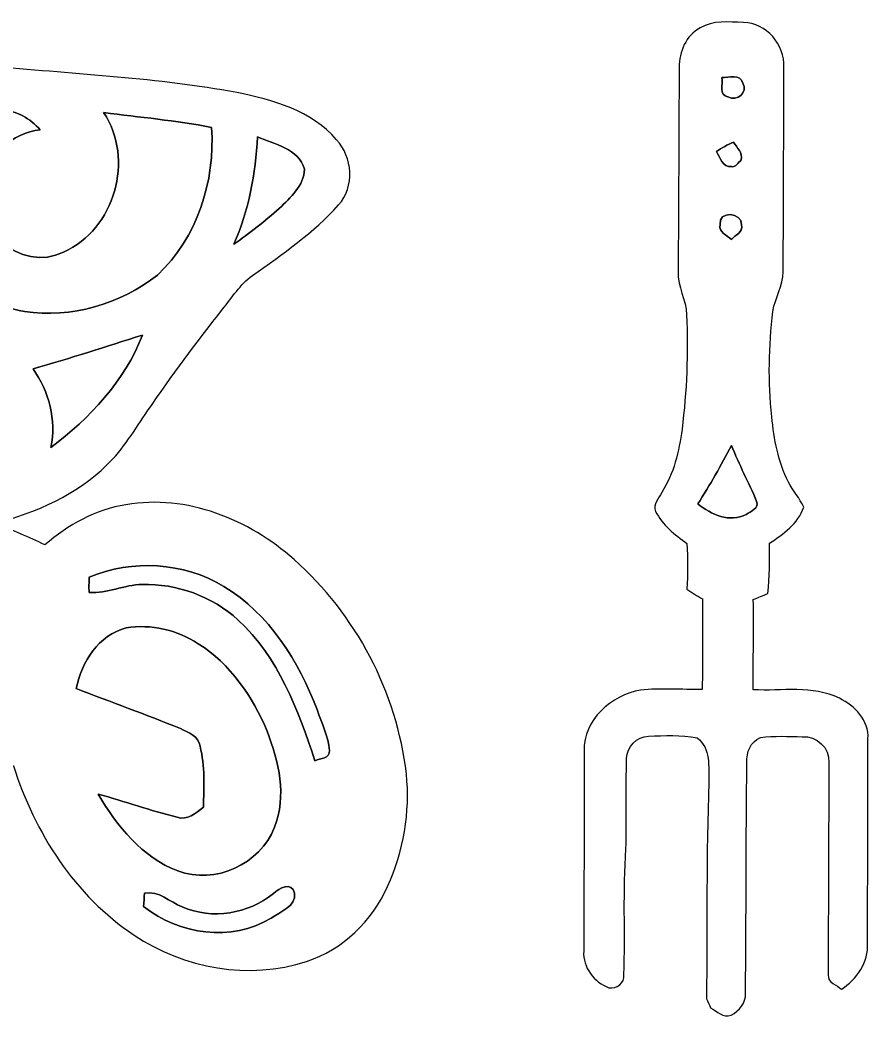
# Model space of a CAD drawing. Header units: centimetres. Extents: x -11.9 to 11.8, y -13.4 to 13.3.
# Drawn here: x 4.19 to 11.82, y 4.37 to 13.34 of the extents above; entities that cross this region are included whole.
import ezdxf

# ---------------------------------------------------------------- set-up
doc = ezdxf.new("R2010")
doc.units = ezdxf.units.CM
doc.header["$MEASUREMENT"] = 0
doc.layers.add('Camada 1', color=7, linetype='Continuous')

msp = doc.modelspace()

# ---------------------------------------------------------------- linework, layer by layer
at = {"layer": 'Camada 1', "color": 156}
for points, knots in [([(10.30252, 13.2655), (10.41893, 13.33712), (10.56181, 13.317), (10.69199, 13.31524), (10.69199, 13.31524), (10.898, 13.31136), (11.06523, 13.11521), (11.0557, 12.91237), (11.0557, 12.91237), (11.05429, 12.30065), (11.0511, 11.68893), (11.04935, 11.07722), (11.04935, 11.07722), (11.049, 10.95127), (10.97492, 10.84262), (10.95728, 10.7202), (10.95728, 10.7202), (10.91812, 10.40659), (10.91318, 10.08803), (10.94739, 9.7737), (10.94739, 9.7737), (10.96468, 9.57226), (11.0049, 9.36907), (11.09591, 9.18703), (11.09591, 9.18703), (11.13401, 9.1073), (11.19998, 9.04309), (11.23314, 8.9609), (11.23314, 8.9609), (11.18446, 8.81274), (11.04864, 8.72137), (10.92694, 8.6367), (10.92694, 8.6367), (10.92446, 8.48606), (10.9287, 8.33508), (10.9114, 8.1855), (10.9114, 8.1855), (10.86767, 8.16751), (10.82392, 8.14951), (10.78089, 8.13117), (10.78089, 8.13117), (10.78371, 7.86129), (10.77982, 7.59142), (10.77982, 7.32155), (10.77982, 7.32155), (11.037, 7.30673), (11.31288, 7.36458), (11.55347, 7.245), (11.55347, 7.245), (11.69282, 7.17937), (11.82017, 7.04532), (11.81064, 6.88092), (11.81064, 6.88092), (11.81064, 6.26955), (11.80782, 5.6582), (11.80606, 5.04684), (11.80606, 5.04684), (11.8184, 4.87644), (11.7101, 4.71981), (11.57181, 4.63091), (11.57181, 4.63091), (11.53159, 4.67006), (11.44693, 4.69194), (11.45329, 4.76003), (11.45329, 4.76003), (11.45363, 5.39608), (11.45892, 6.0325), (11.45786, 6.66891), (11.45786, 6.66891), (11.47092, 6.79908), (11.34674, 6.90915), (11.22079, 6.89997), (11.22079, 6.89997), (11.09556, 6.90104), (10.96892, 6.9102), (10.84474, 6.89151), (10.84474, 6.89151), (10.75584, 6.85658), (10.71703, 6.75781), (10.72337, 6.6675), (10.72337, 6.6675), (10.71491, 5.97712), (10.71703, 5.28672), (10.70997, 4.59634), (10.70997, 4.59634), (10.71562, 4.5099), (10.65635, 4.43618), (10.58192, 4.39949), (10.58192, 4.39949), (10.51031, 4.37303), (10.45386, 4.43335), (10.39705, 4.4651), (10.39705, 4.4651), (10.38823, 4.48522), (10.37025, 4.52542), (10.36143, 4.54554), (10.36143, 4.54554), (10.36319, 5.19394), (10.36109, 5.84234), (10.38014, 6.49076), (10.38014, 6.49076), (10.37907, 6.62657), (10.39988, 6.79767), (10.27499, 6.88903), (10.27499, 6.88903), (10.13247, 6.92009), (9.98361, 6.90845), (9.83896, 6.90455), (9.83896, 6.90455), (9.7349, 6.90316), (9.6414, 6.8072), (9.64318, 6.70348), (9.64318, 6.70348), (9.63436, 6.4329), (9.64282, 6.16196), (9.63719, 5.89138), (9.63719, 5.89138), (9.60966, 5.51532), (9.63083, 5.1382), (9.61884, 4.76179), (9.61884, 4.76179), (9.62695, 4.68877), (9.55321, 4.63232), (9.48443, 4.64572), (9.48443, 4.64572), (9.35143, 4.69265), (9.24772, 4.83022), (9.25724, 4.97346), (9.25724, 4.97346), (9.25865, 5.57281), (9.26324, 6.1722), (9.26182, 6.77157), (9.26182, 6.77157), (9.25018, 7.05167), (9.5077, 7.27287), (9.767, 7.31801), (9.767, 7.31801), (9.95115, 7.33812), (10.13707, 7.32155), (10.32228, 7.32401), (10.32228, 7.32401), (10.3244, 7.59495), (10.3265, 7.86623), (10.3244, 8.13752), (10.3244, 8.13752), (10.2764, 8.16468), (10.22948, 8.19361), (10.1847, 8.22536), (10.1847, 8.22536), (10.19069, 8.36224), (10.1914, 8.49947), (10.18504, 8.63635), (10.18504, 8.63635), (10.07356, 8.7129), (9.96597, 8.80251), (9.90211, 8.92386), (9.90211, 8.92386), (9.87812, 8.98666), (9.93281, 9.03993), (9.95785, 9.09249), (9.95785, 9.09249), (10.06827, 9.26218), (10.11166, 9.46396), (10.14095, 9.66152), (10.14095, 9.66152), (10.18222, 10.0023), (10.19774, 10.34697), (10.18117, 10.68987), (10.18117, 10.68987), (10.18151, 10.82393), (10.09614, 10.94104), (10.10567, 11.07581), (10.10567, 11.07581), (10.1092, 11.68788), (10.11202, 12.30029), (10.11449, 12.91237), (10.11449, 12.91237), (10.11449, 13.04995), (10.17588, 13.19847), (10.30252, 13.2655)], [0, 0, 0, 0, 0.0217391, 0.0217391, 0.0217391, 0.0217391, 0.0434783, 0.0434783, 0.0434783, 0.0434783, 0.0652174, 0.0652174, 0.0652174, 0.0652174, 0.0869565, 0.0869565, 0.0869565, 0.0869565, 0.1086957, 0.1086957, 0.1086957, 0.1086957, 0.1304348, 0.1304348, 0.1304348, 0.1304348, 0.1521739, 0.1521739, 0.1521739, 0.1521739, 0.173913, 0.173913, 0.173913, 0.173913, 0.1956522, 0.1956522, 0.1956522, 0.1956522, 0.2173913, 0.2173913, 0.2173913, 0.2173913, 0.2391304, 0.2391304, 0.2391304, 0.2391304, 0.2608696, 0.2608696, 0.2608696, 0.2608696, 0.2826087, 0.2826087, 0.2826087, 0.2826087, 0.3043478, 0.3043478, 0.3043478, 0.3043478, 0.326087, 0.326087, 0.326087, 0.326087, 0.3478261, 0.3478261, 0.3478261, 0.3478261, 0.3695652, 0.3695652, 0.3695652, 0.3695652, 0.3913043, 0.3913043, 0.3913043, 0.3913043, 0.4130435, 0.4130435, 0.4130435, 0.4130435, 0.4347826, 0.4347826, 0.4347826, 0.4347826, 0.4565217, 0.4565217, 0.4565217, 0.4565217, 0.4782609, 0.4782609, 0.4782609, 0.4782609, 0.5, 0.5, 0.5, 0.5, 0.5217391, 0.5217391, 0.5217391, 0.5217391, 0.5434783, 0.5434783, 0.5434783, 0.5434783, 0.5652174, 0.5652174, 0.5652174, 0.5652174, 0.5869565, 0.5869565, 0.5869565, 0.5869565, 0.6086957, 0.6086957, 0.6086957, 0.6086957, 0.6304348, 0.6304348, 0.6304348, 0.6304348, 0.6521739, 0.6521739, 0.6521739, 0.6521739, 0.673913, 0.673913, 0.673913, 0.673913, 0.6956522, 0.6956522, 0.6956522, 0.6956522, 0.7173913, 0.7173913, 0.7173913, 0.7173913, 0.7391304, 0.7391304, 0.7391304, 0.7391304, 0.7608696, 0.7608696, 0.7608696, 0.7608696, 0.7826087, 0.7826087, 0.7826087, 0.7826087, 0.8043478, 0.8043478, 0.8043478, 0.8043478, 0.826087, 0.826087, 0.826087, 0.826087, 0.8478261, 0.8478261, 0.8478261, 0.8478261, 0.8695652, 0.8695652, 0.8695652, 0.8695652, 0.8913043, 0.8913043, 0.8913043, 0.8913043, 0.9130435, 0.9130435, 0.9130435, 0.9130435, 0.9347826, 0.9347826, 0.9347826, 0.9347826, 0.9565217, 0.9565217, 0.9565217, 0.9565217, 1, 1, 1, 1]), ([(-0.0007, 12.97163), (0.6484, 13.09652), (1.3148, 13.09652), (1.97097, 13.04007), (1.97097, 13.04007), (2.64371, 13.01291), (3.31505, 12.95576), (3.98709, 12.91519), (3.98709, 12.91519), (4.70641, 12.85134), (5.43031, 12.81394), (6.14221, 12.68623), (6.14221, 12.68623), (6.46606, 12.61956), (6.81426, 12.5222), (7.03791, 12.26185), (7.03791, 12.26185), (7.18149, 12.10556), (7.20302, 11.83745), (7.05555, 11.67659), (7.05555, 11.67659), (6.83331, 11.42471), (6.5525, 11.23526), (6.2812, 11.04159), (6.2812, 11.04159), (6.17185, 10.9608), (6.09776, 10.84438), (6.01415, 10.73961), (6.01415, 10.73961), (5.77919, 10.44292), (5.55449, 10.13812), (5.34, 9.82627), (5.34, 9.82627), (5.22427, 9.65976), (5.12339, 9.4809), (4.97487, 9.34049), (4.97487, 9.34049), (4.70358, 9.07202), (4.34445, 8.91469), (3.97968, 8.81909), (3.97968, 8.81909), (4.12574, 8.75347), (4.27389, 8.69209), (4.41854, 8.62294), (4.41854, 8.62294), (4.62633, 8.80109), (4.8715, 8.94326), (5.14631, 8.98243), (5.14631, 8.98243), (5.69207, 9.07944), (6.25122, 8.85048), (6.65621, 8.49029), (6.65621, 8.49029), (7.21042, 7.99994), (7.57977, 7.30215), (7.66444, 6.5659), (7.66444, 6.5659), (7.70078, 6.22158), (7.63869, 5.8688), (7.49652, 5.55378), (7.49652, 5.55378), (7.35576, 5.2465), (7.09507, 4.98581), (6.76909, 4.88209), (6.76909, 4.88209), (6.25298, 4.71275), (5.66596, 4.81646), (5.21935, 5.1188), (5.21935, 5.1188), (4.68524, 5.46981), (4.32681, 6.03919), (4.13456, 6.63963), (4.13456, 6.63963), (3.65653, 6.80895), (3.175, 6.96982), (2.69909, 7.14516), (2.69909, 7.14516), (2.58655, 6.97652), (2.47543, 6.8072), (2.36078, 6.63997), (2.36078, 6.63997), (2.24296, 6.45724), (1.99777, 6.43149), (1.79951, 6.43254), (1.79951, 6.43254), (1.57833, 6.42796), (1.40545, 6.57965), (1.23119, 6.69254), (1.23119, 6.69254), (1.19345, 6.68019), (1.17615, 6.63928), (1.15147, 6.61175), (1.15147, 6.61175), (0.92991, 6.3059), (0.7045, 6.00251), (0.46036, 5.71429), (0.46036, 5.71429), (0.27798, 5.49592), (-0.00987, 5.40137), (-0.28504, 5.37703), (-0.28504, 5.37703), (-0.70626, 5.35552), (-1.10243, 5.58587), (-1.379, 5.88892), (-1.379, 5.88892), (-1.66441, 6.18842), (-1.79387, 6.59341), (-1.88595, 6.98746), (-1.88595, 6.98746), (-2.04045, 7.60377), (-2.16746, 8.22677), (-2.28669, 8.85048), (-2.28669, 8.85048), (-2.29693, 8.90587), (-2.36502, 8.90834), (-2.40629, 8.92986), (-2.40629, 8.92986), (-3.77084, 9.38247), (-5.13432, 9.83967), (-6.49922, 10.29158), (-6.49922, 10.29158), (-6.62939, 10.33709), (-6.76416, 10.37025), (-6.88869, 10.42987), (-6.88869, 10.42987), (-6.99735, 10.47962), (-7.06261, 10.59532), (-7.18185, 10.62531), (-7.18185, 10.62531), (-7.46653, 10.71809), (-7.75017, 10.81334), (-8.02887, 10.92234), (-8.02887, 10.92234), (-8.10506, 10.9541), (-8.19819, 10.98584), (-8.22148, 11.07545), (-8.22148, 11.07545), (-8.27369, 11.18058), (-8.20701, 11.285), (-8.15516, 11.37425), (-8.15516, 11.37425), (-8.0712, 11.39295), (-7.98336, 11.40847), (-7.90081, 11.37461), (-7.90081, 11.37461), (-7.6073, 11.27441), (-7.31731, 11.16435), (-7.02486, 11.06099), (-7.02486, 11.06099), (-6.89434, 11.00701), (-6.7504, 11.08321), (-6.61846, 11.02854), (-6.61846, 11.02854), (-5.68537, 10.73114), (-4.75684, 10.41752), (-3.82198, 10.12507), (-3.82198, 10.12507), (-3.93876, 10.25418), (-4.00649, 10.4214), (-4.12855, 10.54487), (-4.12855, 10.54487), (-4.28941, 10.60344), (-4.46405, 10.62002), (-4.61926, 10.69516), (-4.61926, 10.69516), (-4.69229, 10.7255), (-4.70992, 10.80805), (-4.74027, 10.87225), (-4.74027, 10.87225), (-4.70358, 11.05958), (-4.53884, 11.1767), (-4.37091, 11.2409), (-4.37091, 11.2409), (-3.87843, 11.43846), (-3.39302, 11.65331), (-2.90405, 11.85967), (-2.90405, 11.85967), (-3.07798, 11.95669), (-3.24801, 12.06429), (-3.36832, 12.22657), (-3.36832, 12.22657), (-3.5754, 12.37861), (-3.83258, 12.45376), (-4.03365, 12.61674), (-4.03365, 12.61674), (-4.09468, 12.67918), (-4.13878, 12.77619), (-4.10986, 12.86333), (-4.10986, 12.86333), (-4.05448, 12.96987), (-3.90525, 13.01785), (-3.79976, 12.95576), (-3.79976, 12.95576), (-3.5754, 12.84498), (-3.3595, 12.71763), (-3.13972, 12.59733), (-3.13972, 12.59733), (-3.05822, 12.55218), (-2.9605, 12.56065), (-2.87231, 12.53525), (-2.87231, 12.53525), (-2.62361, 12.45164), (-2.39888, 12.30806), (-2.15159, 12.22304), (-2.15159, 12.22304), (-1.45062, 12.51338), (-0.75282, 12.83757), (-0.0007, 12.97163)], [0, 0, 0, 0, 0.0188679, 0.0188679, 0.0188679, 0.0188679, 0.0377358, 0.0377358, 0.0377358, 0.0377358, 0.0566038, 0.0566038, 0.0566038, 0.0566038, 0.0754717, 0.0754717, 0.0754717, 0.0754717, 0.0943396, 0.0943396, 0.0943396, 0.0943396, 0.1132075, 0.1132075, 0.1132075, 0.1132075, 0.1320755, 0.1320755, 0.1320755, 0.1320755, 0.1509434, 0.1509434, 0.1509434, 0.1509434, 0.1698113, 0.1698113, 0.1698113, 0.1698113, 0.1886792, 0.1886792, 0.1886792, 0.1886792, 0.2075472, 0.2075472, 0.2075472, 0.2075472, 0.2264151, 0.2264151, 0.2264151, 0.2264151, 0.245283, 0.245283, 0.245283, 0.245283, 0.2641509, 0.2641509, 0.2641509, 0.2641509, 0.2830189, 0.2830189, 0.2830189, 0.2830189, 0.3018868, 0.3018868, 0.3018868, 0.3018868, 0.3207547, 0.3207547, 0.3207547, 0.3207547, 0.3396226, 0.3396226, 0.3396226, 0.3396226, 0.3584906, 0.3584906, 0.3584906, 0.3584906, 0.3773585, 0.3773585, 0.3773585, 0.3773585, 0.3962264, 0.3962264, 0.3962264, 0.3962264, 0.4150943, 0.4150943, 0.4150943, 0.4150943, 0.4339623, 0.4339623, 0.4339623, 0.4339623, 0.4528302, 0.4528302, 0.4528302, 0.4528302, 0.4716981, 0.4716981, 0.4716981, 0.4716981, 0.490566, 0.490566, 0.490566, 0.490566, 0.509434, 0.509434, 0.509434, 0.509434, 0.5283019, 0.5283019, 0.5283019, 0.5283019, 0.5471698, 0.5471698, 0.5471698, 0.5471698, 0.5660377, 0.5660377, 0.5660377, 0.5660377, 0.5849057, 0.5849057, 0.5849057, 0.5849057, 0.6037736, 0.6037736, 0.6037736, 0.6037736, 0.6226415, 0.6226415, 0.6226415, 0.6226415, 0.6415094, 0.6415094, 0.6415094, 0.6415094, 0.6603774, 0.6603774, 0.6603774, 0.6603774, 0.6792453, 0.6792453, 0.6792453, 0.6792453, 0.6981132, 0.6981132, 0.6981132, 0.6981132, 0.7169811, 0.7169811, 0.7169811, 0.7169811, 0.7358491, 0.7358491, 0.7358491, 0.7358491, 0.754717, 0.754717, 0.754717, 0.754717, 0.7735849, 0.7735849, 0.7735849, 0.7735849, 0.7924528, 0.7924528, 0.7924528, 0.7924528, 0.8113208, 0.8113208, 0.8113208, 0.8113208, 0.8301887, 0.8301887, 0.8301887, 0.8301887, 0.8490566, 0.8490566, 0.8490566, 0.8490566, 0.8679245, 0.8679245, 0.8679245, 0.8679245, 0.8867925, 0.8867925, 0.8867925, 0.8867925, 0.9056604, 0.9056604, 0.9056604, 0.9056604, 0.9245283, 0.9245283, 0.9245283, 0.9245283, 0.9433962, 0.9433962, 0.9433962, 0.9433962, 0.9622642, 0.9622642, 0.9622642, 0.9622642, 1, 1, 1, 1]), ([(10.4976, 12.82064), (10.4976, 12.82064), (10.4976, 12.82064), (10.4976, 12.82064), (10.4976, 12.82064), (10.51031, 12.7635), (10.47043, 12.65731), (10.55229, 12.64637), (10.55229, 12.64637), (10.63412, 12.59804), (10.73608, 12.68729), (10.68809, 12.7702), (10.68809, 12.7702), (10.66058, 12.85451), (10.56286, 12.82029), (10.4976, 12.82064)], [0, 0, 0, 0, 0.2, 0.2, 0.2, 0.2, 0.4, 0.4, 0.4, 0.4, 0.6, 0.6, 0.6, 0.6, 1, 1, 1, 1]), ([(3.56129, 12.24492), (3.56129, 12.24492), (3.56129, 12.24492), (3.56129, 12.24492), (3.56129, 12.24492), (3.3595, 11.89884), (3.3669, 11.43987), (3.59339, 11.10721), (3.59339, 11.10721), (3.73839, 10.89342), (3.98322, 10.76359), (4.23367, 10.71879), (4.23367, 10.71879), (4.65384, 10.656), (5.09693, 10.7837), (5.42854, 11.04652), (5.42854, 11.04652), (5.78767, 11.38096), (5.94747, 11.88861), (5.91572, 12.37156), (5.91572, 12.37156), (5.5954, 12.43541), (5.26908, 12.46222), (4.94558, 12.50561), (4.94558, 12.50561), (5.22498, 12.08933), (5.04331, 11.45575), (4.58611, 11.25255), (4.58611, 11.25255), (4.21004, 11.05923), (3.70804, 11.47903), (3.83363, 11.88472), (3.83363, 11.88472), (3.91407, 12.12108), (4.12221, 12.32252), (4.3769, 12.35145), (4.3769, 12.35145), (4.28342, 12.4467), (4.16524, 12.53455), (4.02378, 12.52007), (4.02378, 12.52007), (3.82798, 12.53983), (3.6523, 12.40931), (3.56129, 12.24492)], [0, 0, 0, 0, 0.0833333, 0.0833333, 0.0833333, 0.0833333, 0.1666667, 0.1666667, 0.1666667, 0.1666667, 0.25, 0.25, 0.25, 0.25, 0.3333333, 0.3333333, 0.3333333, 0.3333333, 0.4166667, 0.4166667, 0.4166667, 0.4166667, 0.5, 0.5, 0.5, 0.5, 0.5833333, 0.5833333, 0.5833333, 0.5833333, 0.6666667, 0.6666667, 0.6666667, 0.6666667, 0.75, 0.75, 0.75, 0.75, 0.8333333, 0.8333333, 0.8333333, 0.8333333, 1, 1, 1, 1]), ([(6.32636, 12.28725), (6.32636, 12.28725), (6.32636, 12.28725), (6.32636, 12.28725), (6.32636, 12.28725), (6.31225, 11.95598), (6.2491, 11.6265), (6.1154, 11.3224), (6.1154, 11.3224), (6.25581, 11.42365), (6.39375, 11.52913), (6.52322, 11.64449), (6.52322, 11.64449), (6.62233, 11.7415), (6.7458, 11.84768), (6.74933, 11.99691), (6.74933, 11.99691), (6.69854, 12.18141), (6.47946, 12.22127), (6.32636, 12.28725)], [0, 0, 0, 0, 0.1666667, 0.1666667, 0.1666667, 0.1666667, 0.3333333, 0.3333333, 0.3333333, 0.3333333, 0.5, 0.5, 0.5, 0.5, 0.6666667, 0.6666667, 0.6666667, 0.6666667, 1, 1, 1, 1]), ([(10.45104, 12.15495), (10.45104, 12.15495), (10.45104, 12.15495), (10.45104, 12.15495), (10.45104, 12.15495), (10.47962, 12.09957), (10.50607, 12.01455), (10.58367, 12.01984), (10.58367, 12.01984), (10.62389, 12.01208), (10.64577, 12.05582), (10.67045, 12.07946), (10.67045, 12.07946), (10.69128, 12.14402), (10.63166, 12.18988), (10.60238, 12.23926), (10.60238, 12.23926), (10.54876, 12.21669), (10.4983, 12.18811), (10.45104, 12.15495)], [0, 0, 0, 0, 0.1666667, 0.1666667, 0.1666667, 0.1666667, 0.3333333, 0.3333333, 0.3333333, 0.3333333, 0.5, 0.5, 0.5, 0.5, 0.6666667, 0.6666667, 0.6666667, 0.6666667, 1, 1, 1, 1]), ([(10.48208, 11.49879), (10.48208, 11.49879), (10.48208, 11.49879), (10.48208, 11.49879), (10.48208, 11.49879), (10.46726, 11.42894), (10.54311, 11.4046), (10.58403, 11.3665), (10.58403, 11.3665), (10.61895, 11.4053), (10.69304, 11.4307), (10.67435, 11.49561), (10.67435, 11.49561), (10.68492, 11.61273), (10.46232, 11.62579), (10.48208, 11.49879)], [0, 0, 0, 0, 0.2, 0.2, 0.2, 0.2, 0.4, 0.4, 0.4, 0.4, 0.6, 0.6, 0.6, 0.6, 1, 1, 1, 1]), ([(4.31129, 10.20409), (4.31129, 10.20409), (4.31129, 10.20409), (4.31129, 10.20409), (4.31129, 10.20409), (4.45557, 10.0016), (4.52225, 9.74301), (4.47216, 9.49748), (4.47216, 9.49748), (4.82106, 9.75994), (5.13432, 10.09438), (5.29449, 10.50643), (5.29449, 10.50643), (4.9671, 10.40376), (4.64114, 10.29723), (4.31129, 10.20409)], [0, 0, 0, 0, 0.2, 0.2, 0.2, 0.2, 0.4, 0.4, 0.4, 0.4, 0.6, 0.6, 0.6, 0.6, 1, 1, 1, 1]), ([(10.28171, 8.99018), (10.28171, 8.99018), (10.28171, 8.99018), (10.28171, 8.99018), (10.28171, 8.99018), (10.40236, 8.89634), (10.56852, 8.81732), (10.71774, 8.89634), (10.71774, 8.89634), (10.75477, 8.92421), (10.83663, 8.95208), (10.81051, 9.0117), (10.81051, 9.0117), (10.74313, 9.18316), (10.65001, 9.34332), (10.58579, 9.51618), (10.58579, 9.51618), (10.49019, 9.33767), (10.39213, 9.16022), (10.28171, 8.99018)], [0, 0, 0, 0, 0.1666667, 0.1666667, 0.1666667, 0.1666667, 0.3333333, 0.3333333, 0.3333333, 0.3333333, 0.5, 0.5, 0.5, 0.5, 0.6666667, 0.6666667, 0.6666667, 0.6666667, 1, 1, 1, 1]), ([(4.81471, 8.33331), (4.81471, 8.33331), (4.81471, 8.33331), (4.81471, 8.33331), (4.81471, 8.33331), (4.814, 8.28745), (4.81365, 8.24159), (4.81434, 8.19573), (4.81434, 8.19573), (4.97769, 8.18409), (5.12833, 8.26523), (5.29059, 8.26664), (5.29059, 8.26664), (5.60422, 8.2758), (5.92067, 8.16151), (6.15209, 7.94808), (6.15209, 7.94808), (6.51686, 7.61576), (6.69008, 7.13916), (6.84388, 6.68338), (6.84388, 6.68338), (6.8901, 6.7056), (6.98146, 6.70312), (6.97406, 6.77545), (6.97406, 6.77545), (6.96348, 6.90386), (6.90455, 7.02203), (6.86293, 7.14268), (6.86293, 7.14268), (6.69607, 7.57872), (6.43395, 8.00487), (6.02438, 8.24971), (6.02438, 8.24971), (5.66349, 8.46878), (5.20312, 8.49241), (4.81471, 8.33331)], [0, 0, 0, 0, 0.1, 0.1, 0.1, 0.1, 0.2, 0.2, 0.2, 0.2, 0.3, 0.3, 0.3, 0.3, 0.4, 0.4, 0.4, 0.4, 0.5, 0.5, 0.5, 0.5, 0.6, 0.6, 0.6, 0.6, 0.7, 0.7, 0.7, 0.7, 0.8, 0.8, 0.8, 0.8, 1, 1, 1, 1]), ([(4.69969, 7.33319), (4.69969, 7.33319), (4.69969, 7.33319), (4.69969, 7.33319), (4.69969, 7.33319), (5.01015, 7.20936), (5.32659, 7.10106), (5.63491, 6.9723), (5.63491, 6.9723), (5.70618, 6.93773), (5.80143, 6.90597), (5.81201, 6.81389), (5.81201, 6.81389), (5.85611, 6.63539), (5.84729, 6.44842), (5.84129, 6.26568), (5.84129, 6.26568), (5.77566, 6.21242), (5.69595, 6.14432), (5.60492, 6.17748), (5.60492, 6.17748), (5.36539, 6.23322), (5.13467, 6.32037), (4.89761, 6.3842), (4.89761, 6.3842), (5.06448, 6.09635), (5.29201, 5.81518), (5.61233, 5.69489), (5.61233, 5.69489), (5.94606, 5.5686), (6.35316, 5.75344), (6.47876, 6.08646), (6.47876, 6.08646), (6.59306, 6.36693), (6.51898, 6.67878), (6.41419, 6.94937), (6.41419, 6.94937), (6.28438, 7.25945), (6.084, 7.55509), (5.79402, 7.73465), (5.79402, 7.73465), (5.60528, 7.85671), (5.37138, 7.91562), (5.14843, 7.87646), (5.14843, 7.87646), (4.89973, 7.81402), (4.74661, 7.57237), (4.69969, 7.33319)], [0, 0, 0, 0, 0.0769231, 0.0769231, 0.0769231, 0.0769231, 0.1538462, 0.1538462, 0.1538462, 0.1538462, 0.2307692, 0.2307692, 0.2307692, 0.2307692, 0.3076923, 0.3076923, 0.3076923, 0.3076923, 0.3846154, 0.3846154, 0.3846154, 0.3846154, 0.4615385, 0.4615385, 0.4615385, 0.4615385, 0.5384615, 0.5384615, 0.5384615, 0.5384615, 0.6153846, 0.6153846, 0.6153846, 0.6153846, 0.6923077, 0.6923077, 0.6923077, 0.6923077, 0.7692308, 0.7692308, 0.7692308, 0.7692308, 0.8461538, 0.8461538, 0.8461538, 0.8461538, 1, 1, 1, 1]), ([(6.47135, 5.49168), (6.47135, 5.49168), (6.47135, 5.49168), (6.47135, 5.49168), (6.47135, 5.49168), (6.24487, 5.30895), (5.92101, 5.25322), (5.65219, 5.37209), (5.65219, 5.37209), (5.53754, 5.41267), (5.44335, 5.52238), (5.31213, 5.49416), (5.31213, 5.49416), (5.3093, 5.45429), (5.30684, 5.41443), (5.30472, 5.37457), (5.30472, 5.37457), (5.62468, 5.12163), (6.09247, 5.05283), (6.44947, 5.27015), (6.44947, 5.27015), (6.52992, 5.32835), (6.67843, 5.37386), (6.65973, 5.49592), (6.65973, 5.49592), (6.63751, 5.60139), (6.5218, 5.53754), (6.47135, 5.49168)], [0, 0, 0, 0, 0.125, 0.125, 0.125, 0.125, 0.25, 0.25, 0.25, 0.25, 0.375, 0.375, 0.375, 0.375, 0.5, 0.5, 0.5, 0.5, 0.625, 0.625, 0.625, 0.625, 0.75, 0.75, 0.75, 0.75, 1, 1, 1, 1])]:
    msp.add_open_spline(points, degree=3, knots=knots, dxfattribs=at)
at = {"layer": 'Camada 1', "color": 7}
for points, knots in [([(10.4976, 12.82064), (10.56286, 12.82029), (10.66058, 12.85451), (10.68809, 12.7702), (10.68809, 12.7702), (10.73608, 12.68729), (10.63412, 12.59804), (10.55229, 12.64637), (10.55229, 12.64637), (10.47043, 12.65731), (10.51031, 12.7635), (10.4976, 12.82064)], [0, 0, 0, 0, 0.25, 0.25, 0.25, 0.25, 0.5, 0.5, 0.5, 0.5, 1, 1, 1, 1]), ([(3.56129, 12.24492), (3.6523, 12.40931), (3.82798, 12.53983), (4.02378, 12.52007), (4.02378, 12.52007), (4.16524, 12.53455), (4.28342, 12.4467), (4.3769, 12.35145), (4.3769, 12.35145), (4.12221, 12.32252), (3.91407, 12.12108), (3.83363, 11.88472), (3.83363, 11.88472), (3.70804, 11.47903), (4.21004, 11.05923), (4.58611, 11.25255), (4.58611, 11.25255), (5.04331, 11.45575), (5.22498, 12.08933), (4.94558, 12.50561), (4.94558, 12.50561), (5.26908, 12.46222), (5.5954, 12.43541), (5.91572, 12.37156), (5.91572, 12.37156), (5.94747, 11.88861), (5.78767, 11.38096), (5.42854, 11.04652), (5.42854, 11.04652), (5.09693, 10.7837), (4.65384, 10.656), (4.23367, 10.71879), (4.23367, 10.71879), (3.98322, 10.76359), (3.73839, 10.89342), (3.59339, 11.10721), (3.59339, 11.10721), (3.3669, 11.43987), (3.3595, 11.89884), (3.56129, 12.24492)], [0, 0, 0, 0, 0.0909091, 0.0909091, 0.0909091, 0.0909091, 0.1818182, 0.1818182, 0.1818182, 0.1818182, 0.2727273, 0.2727273, 0.2727273, 0.2727273, 0.3636364, 0.3636364, 0.3636364, 0.3636364, 0.4545455, 0.4545455, 0.4545455, 0.4545455, 0.5454545, 0.5454545, 0.5454545, 0.5454545, 0.6363636, 0.6363636, 0.6363636, 0.6363636, 0.7272727, 0.7272727, 0.7272727, 0.7272727, 0.8181818, 0.8181818, 0.8181818, 0.8181818, 1, 1, 1, 1]), ([(6.32636, 12.28725), (6.47946, 12.22127), (6.69854, 12.18141), (6.74933, 11.99691), (6.74933, 11.99691), (6.7458, 11.84768), (6.62233, 11.7415), (6.52322, 11.64449), (6.52322, 11.64449), (6.39375, 11.52913), (6.25581, 11.42365), (6.1154, 11.3224), (6.1154, 11.3224), (6.2491, 11.6265), (6.31225, 11.95598), (6.32636, 12.28725)], [0, 0, 0, 0, 0.2, 0.2, 0.2, 0.2, 0.4, 0.4, 0.4, 0.4, 0.6, 0.6, 0.6, 0.6, 1, 1, 1, 1]), ([(10.45104, 12.15495), (10.4983, 12.18811), (10.54876, 12.21669), (10.60238, 12.23926), (10.60238, 12.23926), (10.63166, 12.18988), (10.69128, 12.14402), (10.67045, 12.07946), (10.67045, 12.07946), (10.64577, 12.05582), (10.62389, 12.01208), (10.58367, 12.01984), (10.58367, 12.01984), (10.50607, 12.01455), (10.47962, 12.09957), (10.45104, 12.15495)], [0, 0, 0, 0, 0.2, 0.2, 0.2, 0.2, 0.4, 0.4, 0.4, 0.4, 0.6, 0.6, 0.6, 0.6, 1, 1, 1, 1]), ([(10.48208, 11.49879), (10.46232, 11.62579), (10.68492, 11.61273), (10.67435, 11.49561), (10.67435, 11.49561), (10.69304, 11.4307), (10.61895, 11.4053), (10.58403, 11.3665), (10.58403, 11.3665), (10.54311, 11.4046), (10.46726, 11.42894), (10.48208, 11.49879)], [0, 0, 0, 0, 0.25, 0.25, 0.25, 0.25, 0.5, 0.5, 0.5, 0.5, 1, 1, 1, 1]), ([(4.31129, 10.20409), (4.64114, 10.29723), (4.9671, 10.40376), (5.29449, 10.50643), (5.29449, 10.50643), (5.13432, 10.09438), (4.82106, 9.75994), (4.47216, 9.49748), (4.47216, 9.49748), (4.52225, 9.74301), (4.45557, 10.0016), (4.31129, 10.20409)], [0, 0, 0, 0, 0.25, 0.25, 0.25, 0.25, 0.5, 0.5, 0.5, 0.5, 1, 1, 1, 1]), ([(10.28171, 8.99018), (10.39213, 9.16022), (10.49019, 9.33767), (10.58579, 9.51618), (10.58579, 9.51618), (10.65001, 9.34332), (10.74313, 9.18316), (10.81051, 9.0117), (10.81051, 9.0117), (10.83663, 8.95208), (10.75477, 8.92421), (10.71774, 8.89634), (10.71774, 8.89634), (10.56852, 8.81732), (10.40236, 8.89634), (10.28171, 8.99018)], [0, 0, 0, 0, 0.2, 0.2, 0.2, 0.2, 0.4, 0.4, 0.4, 0.4, 0.6, 0.6, 0.6, 0.6, 1, 1, 1, 1]), ([(4.81471, 8.33331), (5.20312, 8.49241), (5.66349, 8.46878), (6.02438, 8.24971), (6.02438, 8.24971), (6.43395, 8.00487), (6.69607, 7.57872), (6.86293, 7.14268), (6.86293, 7.14268), (6.90455, 7.02203), (6.96348, 6.90386), (6.97406, 6.77545), (6.97406, 6.77545), (6.98146, 6.70312), (6.8901, 6.7056), (6.84388, 6.68338), (6.84388, 6.68338), (6.69008, 7.13916), (6.51686, 7.61576), (6.15209, 7.94808), (6.15209, 7.94808), (5.92067, 8.16151), (5.60422, 8.2758), (5.29059, 8.26664), (5.29059, 8.26664), (5.12833, 8.26523), (4.97769, 8.18409), (4.81434, 8.19573), (4.81434, 8.19573), (4.81365, 8.24159), (4.814, 8.28745), (4.81471, 8.33331)], [0, 0, 0, 0, 0.1111111, 0.1111111, 0.1111111, 0.1111111, 0.2222222, 0.2222222, 0.2222222, 0.2222222, 0.3333333, 0.3333333, 0.3333333, 0.3333333, 0.4444444, 0.4444444, 0.4444444, 0.4444444, 0.5555556, 0.5555556, 0.5555556, 0.5555556, 0.6666667, 0.6666667, 0.6666667, 0.6666667, 0.7777778, 0.7777778, 0.7777778, 0.7777778, 1, 1, 1, 1]), ([(4.69969, 7.33319), (4.74661, 7.57237), (4.89973, 7.81402), (5.14843, 7.87646), (5.14843, 7.87646), (5.37138, 7.91562), (5.60528, 7.85671), (5.79402, 7.73465), (5.79402, 7.73465), (6.084, 7.55509), (6.28438, 7.25945), (6.41419, 6.94937), (6.41419, 6.94937), (6.51898, 6.67878), (6.59306, 6.36693), (6.47876, 6.08646), (6.47876, 6.08646), (6.35316, 5.75344), (5.94606, 5.5686), (5.61233, 5.69489), (5.61233, 5.69489), (5.29201, 5.81518), (5.06448, 6.09635), (4.89761, 6.3842), (4.89761, 6.3842), (5.13467, 6.32037), (5.36539, 6.23322), (5.60492, 6.17748), (5.60492, 6.17748), (5.69595, 6.14432), (5.77566, 6.21242), (5.84129, 6.26568), (5.84129, 6.26568), (5.84729, 6.44842), (5.85611, 6.63539), (5.81201, 6.81389), (5.81201, 6.81389), (5.80143, 6.90597), (5.70618, 6.93773), (5.63491, 6.9723), (5.63491, 6.9723), (5.32659, 7.10106), (5.01015, 7.20936), (4.69969, 7.33319)], [0, 0, 0, 0, 0.0833333, 0.0833333, 0.0833333, 0.0833333, 0.1666667, 0.1666667, 0.1666667, 0.1666667, 0.25, 0.25, 0.25, 0.25, 0.3333333, 0.3333333, 0.3333333, 0.3333333, 0.4166667, 0.4166667, 0.4166667, 0.4166667, 0.5, 0.5, 0.5, 0.5, 0.5833333, 0.5833333, 0.5833333, 0.5833333, 0.6666667, 0.6666667, 0.6666667, 0.6666667, 0.75, 0.75, 0.75, 0.75, 0.8333333, 0.8333333, 0.8333333, 0.8333333, 1, 1, 1, 1]), ([(6.47135, 5.49168), (6.5218, 5.53754), (6.63751, 5.60139), (6.65973, 5.49592), (6.65973, 5.49592), (6.67843, 5.37386), (6.52992, 5.32835), (6.44947, 5.27015), (6.44947, 5.27015), (6.09247, 5.05283), (5.62468, 5.12163), (5.30472, 5.37457), (5.30472, 5.37457), (5.30684, 5.41443), (5.3093, 5.45429), (5.31213, 5.49416), (5.31213, 5.49416), (5.44335, 5.52238), (5.53754, 5.41267), (5.65219, 5.37209), (5.65219, 5.37209), (5.92101, 5.25322), (6.24487, 5.30895), (6.47135, 5.49168)], [0, 0, 0, 0, 0.1428571, 0.1428571, 0.1428571, 0.1428571, 0.2857143, 0.2857143, 0.2857143, 0.2857143, 0.4285714, 0.4285714, 0.4285714, 0.4285714, 0.5714286, 0.5714286, 0.5714286, 0.5714286, 0.7142857, 0.7142857, 0.7142857, 0.7142857, 1, 1, 1, 1])]:
    msp.add_open_spline(points, degree=3, knots=knots, dxfattribs=at)

doc.saveas('drawing.dxf')
